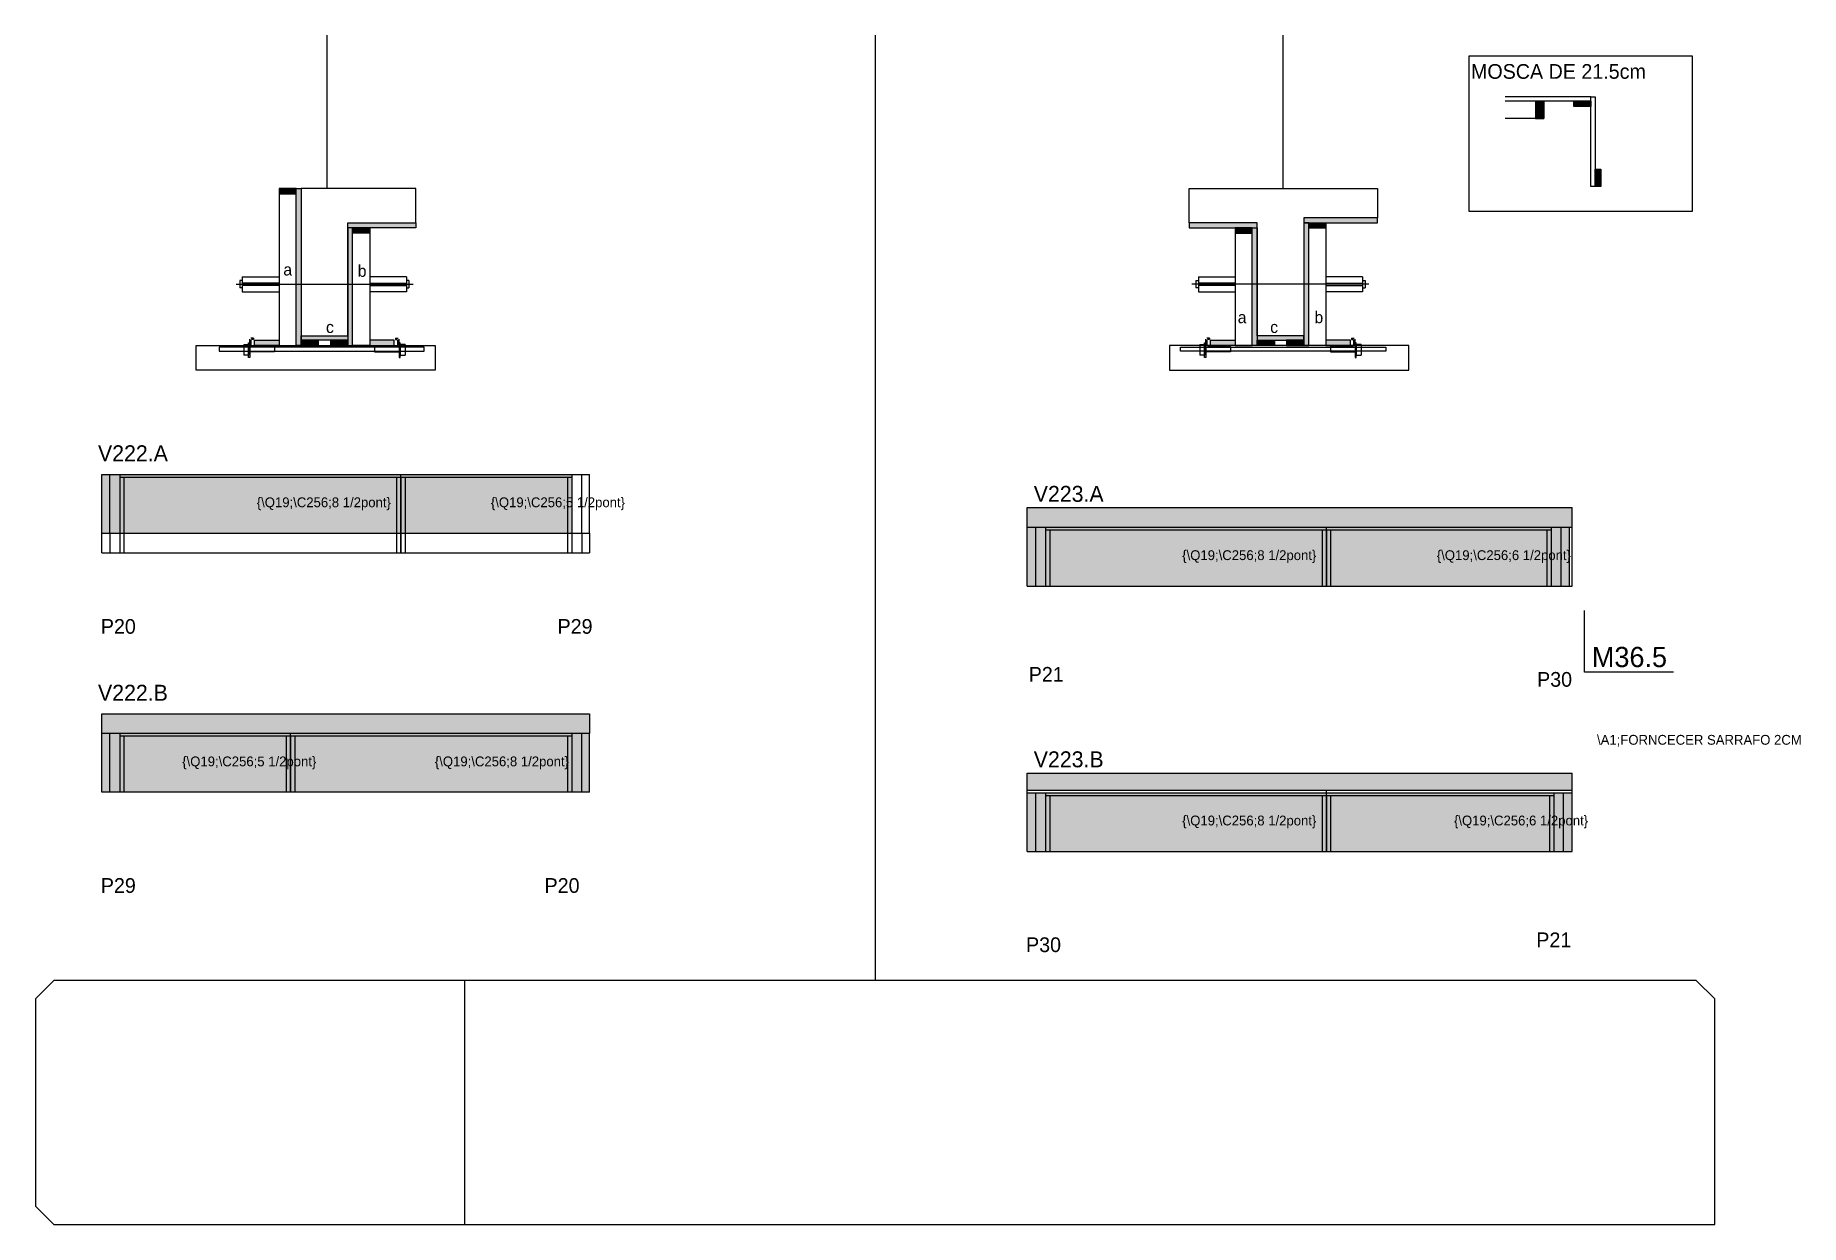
# Model space of a CAD drawing. Header units: metres. Extents: x 7552 to 8992, y 6005 to 6975.
import ezdxf

# ---------------------------------------------------------------- set-up
doc = ezdxf.new("R2010")
doc.units = ezdxf.units.M
for name, color, linetype in [('5', 7, 'Continuous'), ('barrote', 7, 'Continuous'), ('CONCRETO', 7, 'Continuous'), ('COTA', 7, 'Continuous'), ('Cotas', 7, 'Continuous'), ('detalhes', 7, 'Continuous'), ('Hachura', 7, 'Continuous'), ('Madeira', 7, 'Continuous'), ('NOMENCLATURA', 7, 'Continuous'), ('Painéis', 7, 'Continuous'), ('presilha', 7, 'Continuous'), ('REAPROVEITAMENTO', 7, 'Continuous'), ('SARR_2.2x7', 7, 'Continuous'), ('SARR_3.5x7', 7, 'Continuous'), ('SCO-___-LAJ', 7, 'Continuous'), ('TENSOR', 7, 'Continuous'), ('texto', 7, 'Continuous'), ('TEXTO PILAR', 7, 'Continuous'), ('Texto Seção', 7, 'Continuous')]:
    doc.layers.add(name, color=color, linetype=linetype)

msp = doc.modelspace()

# ---------------------------------------------------------------- hatches: boundary and pattern name
at = {"layer": 'COTA'}
h = msp.add_hatch(color=7, dxfattribs=at)
h.dxf.hatch_style = 1
h.paths.add_polyline_path([(8805.4, 6589.9), (8805.4, 6573.9), (8805.4, 6573.9), (8360.9, 6573.9), (8360.9, 6573.9), (8360.9, 6589.9), (8360.9, 6589.9), (8805.4, 6589.9)])
h = msp.add_hatch(color=7, dxfattribs=at)
h.dxf.hatch_style = 1
h.paths.add_polyline_path([(8003.9, 6405.7), (8003.9, 6421.7), (8003.9, 6421.7), (7605.9, 6421.7), (7605.9, 6421.7), (7605.9, 6405.7), (7605.9, 6405.7), (8003.9, 6405.7)])
h = msp.add_hatch(color=7, dxfattribs=at)
h.dxf.hatch_style = 1
h.paths.add_polyline_path([(8805.4, 6359.4), (8805.4, 6373.4), (8805.4, 6373.4), (8360.9, 6373.4), (8360.9, 6373.4), (8360.9, 6359.4), (8360.9, 6359.4), (8805.4, 6359.4)])
at = {"layer": 'Hachura'}
h = msp.add_hatch(color=7, dxfattribs=at)
h.dxf.hatch_style = 1
h.paths.add_polyline_path([(8782.4, 6921.3), (8775.4, 6921.3), (8775.4, 6907.3), (8782.4, 6907.3), (8782.4, 6921.3)])
h = msp.add_hatch(color=7, dxfattribs=at)
h.dxf.hatch_style = 1
h.paths.add_polyline_path([(8806.7, 6921.3), (8806.7, 6916.9), (8806.7, 6916.9), (8820.7, 6916.9), (8820.7, 6916.9), (8820.7, 6921.3), (8820.7, 6921.3), (8806.7, 6921.3), (8806.7, 6921.3)])
h = msp.add_hatch(color=7, dxfattribs=at)
h.dxf.hatch_style = 1
h.paths.add_polyline_path([(8824.3, 6851.9), (8828.7, 6851.9), (8828.7, 6851.9), (8828.7, 6865.9), (8828.7, 6865.9), (8824.3, 6865.9), (8824.3, 6865.9), (8824.3, 6851.9), (8824.3, 6851.9)])
h = msp.add_hatch(color=7, dxfattribs=at)
h.dxf.hatch_style = 1
h.paths.add_polyline_path([(7764.5, 6845.7), (7764.5, 6850.1), (7764.5, 6850.1), (7750.5, 6850.1), (7750.5, 6850.1), (7750.5, 6845.7), (7750.5, 6845.7), (7764.5, 6845.7)])
h = msp.add_hatch(color=7, dxfattribs=at)
h.dxf.hatch_style = 1
h.paths.add_polyline_path([(7764.5, 6850.1), (7768.5, 6850.1), (7768.5, 6850.1), (7768.5, 6722.1), (7768.5, 6722.1), (7764.5, 6722.1), (7764.5, 6722.1), (7764.5, 6850.1)])
h = msp.add_hatch(color=7, dxfattribs=at)
h.dxf.hatch_style = 1
h.paths.add_polyline_path([(7810.5, 6822.1), (7806.5, 6822.1), (7806.5, 6822.1), (7806.5, 6722.1), (7806.5, 6722.1), (7810.5, 6722.1), (7810.5, 6722.1), (7810.5, 6822.1)])
h = msp.add_hatch(color=7, dxfattribs=at)
h.dxf.hatch_style = 1
h.paths.add_polyline_path([(7806.5, 6818.1), (7806.5, 6822.1), (7806.5, 6822.1), (7862.1, 6822.1), (7862.1, 6822.1), (7862.1, 6818.1), (7862.1, 6818.1), (7806.5, 6818.1)])
h = msp.add_hatch(color=7, dxfattribs=at)
h.dxf.hatch_style = 1
h.paths.add_polyline_path([(7810.5, 6813.7), (7810.5, 6818.1), (7810.5, 6818.1), (7824.5, 6818.1), (7824.5, 6818.1), (7824.5, 6813.7), (7824.5, 6813.7), (7810.5, 6813.7)])
h = msp.add_hatch(color=7, dxfattribs=at)
h.dxf.hatch_style = 1
h.paths.add_polyline_path([(8548.5, 6818.1), (8548.5, 6822.1), (8548.5, 6822.1), (8492.9, 6822.1), (8492.9, 6822.1), (8492.9, 6818.1), (8492.9, 6818.1), (8548.5, 6818.1)])
h = msp.add_hatch(color=7, dxfattribs=at)
h.dxf.hatch_style = 1
h.paths.add_polyline_path([(8544.5, 6813.7), (8544.5, 6818.1), (8544.5, 6818.1), (8530.5, 6818.1), (8530.5, 6818.1), (8530.5, 6813.7), (8530.5, 6813.7), (8544.5, 6813.7)])
h = msp.add_hatch(color=7, dxfattribs=at)
h.dxf.hatch_style = 1
h.paths.add_polyline_path([(8544.5, 6822.1), (8548.5, 6822.1), (8548.5, 6822.1), (8548.5, 6722.1), (8548.5, 6722.1), (8544.5, 6722.1), (8544.5, 6722.1), (8544.5, 6822.1)])
h = msp.add_hatch(color=7, dxfattribs=at)
h.dxf.hatch_style = 1
h.paths.add_polyline_path([(8646.5, 6822.1), (8646.5, 6826.1), (8646.5, 6826.1), (8586.5, 6826.1), (8586.5, 6826.1), (8586.5, 6822.1), (8586.5, 6822.1), (8646.5, 6822.1)])
h = msp.add_hatch(color=7, dxfattribs=at)
h.dxf.hatch_style = 1
h.paths.add_polyline_path([(8590.5, 6822.1), (8586.5, 6822.1), (8586.5, 6822.1), (8586.5, 6722.1), (8586.5, 6722.1), (8590.5, 6722.1), (8590.5, 6722.1), (8590.5, 6822.1)])
h = msp.add_hatch(color=7, dxfattribs=at)
h.dxf.hatch_style = 1
h.paths.add_polyline_path([(8590.5, 6817.7), (8590.5, 6822.1), (8590.5, 6822.1), (8604.5, 6822.1), (8604.5, 6822.1), (8604.5, 6817.7), (8604.5, 6817.7), (8590.5, 6817.7)])
h = msp.add_hatch(color=7, dxfattribs=at)
h.dxf.hatch_style = 1
h.paths.add_polyline_path([(7730.5, 6722.1), (7730.5, 6726.5), (7730.5, 6726.5), (7750.5, 6726.5), (7750.5, 6726.5), (7750.5, 6722.1), (7750.5, 6722.1), (7730.5, 6722.1)])
h = msp.add_hatch(color=7, dxfattribs=at)
h.dxf.hatch_style = 1
h.paths.add_polyline_path([(7768.5, 6726.5), (7768.5, 6730.1), (7768.5, 6730.1), (7806.5, 6730.1), (7806.5, 6730.1), (7806.5, 6726.5), (7806.5, 6726.5), (7768.5, 6726.5)])
h = msp.add_hatch(color=7, dxfattribs=at)
h.dxf.hatch_style = 1
h.paths.add_polyline_path([(7768.5, 6722.1), (7768.5, 6726.5), (7768.5, 6726.5), (7782.5, 6726.5), (7782.5, 6726.5), (7782.5, 6722.1), (7782.5, 6722.1), (7768.5, 6722.1)])
h = msp.add_hatch(color=7, dxfattribs=at)
h.dxf.hatch_style = 1
h.paths.add_polyline_path([(7806.5, 6722.1), (7806.5, 6726.5), (7806.5, 6726.5), (7792.5, 6726.5), (7792.5, 6726.5), (7792.5, 6722.1), (7792.5, 6722.1), (7806.5, 6722.1)])
h = msp.add_hatch(color=7, dxfattribs=at)
h.dxf.hatch_style = 1
h.paths.add_polyline_path([(7844.5, 6722.1), (7844.5, 6726.5), (7844.5, 6726.5), (7824.5, 6726.5), (7824.5, 6726.5), (7824.5, 6722.1), (7824.5, 6722.1), (7844.5, 6722.1)])
h = msp.add_hatch(color=7, dxfattribs=at)
h.dxf.hatch_style = 1
h.paths.add_polyline_path([(8510.5, 6722.1), (8510.5, 6726.5), (8510.5, 6726.5), (8530.5, 6726.5), (8530.5, 6726.5), (8530.5, 6722.1), (8530.5, 6722.1), (8510.5, 6722.1)])
h = msp.add_hatch(color=7, dxfattribs=at)
h.dxf.hatch_style = 1
h.paths.add_polyline_path([(8586.5, 6726.5), (8586.5, 6730.1), (8586.5, 6730.1), (8548.5, 6730.1), (8548.5, 6730.1), (8548.5, 6726.5), (8548.5, 6726.5), (8586.5, 6726.5)])
h = msp.add_hatch(color=7, dxfattribs=at)
h.dxf.hatch_style = 1
h.paths.add_polyline_path([(8548.5, 6722.1), (8548.5, 6726.5), (8548.5, 6726.5), (8562.5, 6726.5), (8562.5, 6726.5), (8562.5, 6722.1), (8562.5, 6722.1), (8548.5, 6722.1)])
h = msp.add_hatch(color=7, dxfattribs=at)
h.dxf.hatch_style = 1
h.paths.add_polyline_path([(8586.5, 6722.1), (8586.5, 6726.5), (8586.5, 6726.5), (8572.5, 6726.5), (8572.5, 6726.5), (8572.5, 6722.1), (8572.5, 6722.1), (8586.5, 6722.1)])
h = msp.add_hatch(color=7, dxfattribs=at)
h.dxf.hatch_style = 1
h.paths.add_polyline_path([(8624.5, 6722.1), (8624.5, 6726.5), (8624.5, 6726.5), (8604.5, 6726.5), (8604.5, 6726.5), (8604.5, 6722.1), (8604.5, 6722.1), (8624.5, 6722.1)])
at = {"layer": 'REAPROVEITAMENTO'}
h = msp.add_hatch(color=7, dxfattribs=at)
h.dxf.hatch_style = 1
h.paths.add_polyline_path([(7849.9, 6617), (7605.9, 6617), (7605.9, 6617), (7605.9, 6569), (7605.9, 6569), (7849.9, 6569), (7849.9, 6569), (7849.9, 6617)])
h = msp.add_hatch(color=7, dxfattribs=at)
h.dxf.hatch_style = 1
h.paths.add_polyline_path([(7988.9, 6617), (7849.9, 6617), (7849.9, 6617), (7849.9, 6569), (7849.9, 6569), (7988.9, 6569), (7988.9, 6569), (7988.9, 6617), (7988.9, 6617)])
h = msp.add_hatch(color=7, dxfattribs=at)
h.dxf.hatch_style = 1
h.paths.add_polyline_path([(8360.9, 6525.9), (8803.4, 6525.9), (8803.4, 6525.9), (8803.4, 6573.9), (8803.4, 6573.9), (8360.9, 6573.9), (8360.9, 6573.9), (8360.9, 6525.9)])
h = msp.add_hatch(color=7, dxfattribs=at)
h.dxf.hatch_style = 1
h.paths.add_polyline_path([(7605.9, 6357.7), (7759.9, 6357.7), (7759.9, 6357.7), (7759.9, 6405.7), (7759.9, 6405.7), (7605.9, 6405.7), (7605.9, 6405.7), (7605.9, 6357.7)])
h = msp.add_hatch(color=7, dxfattribs=at)
h.dxf.hatch_style = 1
h.paths.add_polyline_path([(7759.9, 6357.7), (8003.9, 6357.7), (8003.9, 6357.7), (8003.9, 6405.7), (8003.9, 6405.7), (7759.9, 6405.7), (7759.9, 6405.7), (7759.9, 6357.7), (7759.9, 6357.7)])
h = msp.add_hatch(color=7, dxfattribs=at)
h.dxf.hatch_style = 1
h.paths.add_polyline_path([(8360.9, 6309.4), (8805.4, 6309.4), (8805.4, 6309.4), (8805.4, 6357.4), (8805.4, 6357.4), (8360.9, 6357.4), (8360.9, 6357.4), (8360.9, 6309.4)])

# ---------------------------------------------------------------- linework, layer by layer
at = {"color": 7, "lineweight": 25}
for p, q in [((7718.5, 6775), (7718.5, 6769)), ((7720.5, 6775), (7718.5, 6775)), ((7720.5, 6769), (7718.5, 6769)), ((7720.5, 6778), (7720.5, 6766)), ((7720.5, 6778), (7750.5, 6778)), ((7750.5, 6773), (7720.5, 6773)), ((7750.5, 6771), (7720.5, 6771)), ((7854.5, 6778), (7824.5, 6778)), ((7824.5, 6773), (7854.5, 6773)), ((7824.5, 6771), (7854.5, 6771)), ((7854.5, 6778), (7854.5, 6766)), ((7856.5, 6775), (7854.5, 6775)), ((7854.5, 6769), (7856.5, 6769)), ((7856.5, 6775), (7856.5, 6769)), ((8498.5, 6775), (8498.5, 6769)), ((8498.5, 6775), (8500.5, 6775)), ((8500.5, 6769), (8498.5, 6769)), ((8500.5, 6778), (8500.5, 6766)), ((8500.5, 6778), (8530.5, 6778)), ((8530.5, 6773), (8500.5, 6773)), ((8530.5, 6771), (8500.5, 6771)), ((8634.5, 6778), (8604.5, 6778)), ((8604.5, 6773), (8634.5, 6773)), ((8604.5, 6771), (8634.5, 6771)), ((8634.5, 6778), (8634.5, 6766)), ((8634.5, 6775), (8636.5, 6775)), ((8634.5, 6769), (8636.5, 6769)), ((8636.5, 6775), (8636.5, 6769)), ((7720.5, 6766), (7750.5, 6766)), ((7854.5, 6766), (7824.5, 6766)), ((8500.5, 6766), (8530.5, 6766)), ((8634.5, 6766), (8604.5, 6766)), ((7902.2, 6005.1), (7902.2, 6204.3))]:
    msp.add_line(p, q, dxfattribs=at)
msp.add_lwpolyline([(8921.7, 6005.1), (8921.7, 6189.3), (8906.7, 6204.3), (7566.7, 6204.3), (7551.7, 6189.3), (7551.7, 6020.1), (7566.7, 6005.1), (8921.7, 6005.1)], dxfattribs=at)
at = {"layer": 'barrote', "color": 7, "lineweight": 25}
for points in [[(7878, 6702.1), (7682.8, 6702.1), (7682.8, 6722.1), (7878, 6722.1)], [(8477, 6702.1), (8672.2, 6702.1), (8672.2, 6722.1), (8477, 6722.1)]]:
    msp.add_lwpolyline(points, close=True, dxfattribs=at)
at = {"layer": 'CONCRETO', "color": 7, "lineweight": 25}
for points in [[(7862.1, 6822.1), (7862.1, 6850.1), (7768.5, 6850.1), (7768.5, 6822.1), (7768.5, 6822.1), (7768.5, 6730.1), (7806.5, 6730.1), (7806.5, 6822.1)], [(8492.9, 6822.1), (8492.9, 6850.1), (8646.5, 6850.1), (8646.5, 6826.1), (8586.5, 6826.1), (8586.5, 6730.1), (8548.5, 6730.1), (8548.5, 6822.1)]]:
    msp.add_lwpolyline(points, close=True, dxfattribs=at)
at = {"layer": 'COTA', "color": 7, "lineweight": 25}
for p, q in [((8236.7, 6975.1), (8236.7, 6204.3)), ((8360.9, 6589.9), (8805.4, 6589.9)), ((8360.9, 6573.9), (8360.9, 6589.9)), ((8805.4, 6573.9), (8805.4, 6589.9)), ((7605.9, 6405.7), (7605.9, 6421.7)), ((7605.9, 6421.7), (8003.9, 6421.7)), ((8003.9, 6421.7), (8003.9, 6405.7)), ((8360.9, 6373.4), (8805.4, 6373.4)), ((8360.9, 6359.4), (8360.9, 6373.4)), ((8805.4, 6359.4), (8805.4, 6373.4))]:
    msp.add_line(p, q, dxfattribs=at)
at = {"layer": 'Cotas', "color": 7, "lineweight": 25}
msp.add_lwpolyline([(8721.4, 6958.3), (8903.3, 6958.3), (8903.3, 6831.4), (8721.4, 6831.4)], close=True, dxfattribs=at)
at = {"layer": 'Defpoints', "color": 7, "lineweight": 25}
for p, q in [((7789.7, 6850.1), (7789.7, 6975.1)), ((8569.7, 6850.1), (8569.7, 6975.1))]:
    msp.add_line(p, q, dxfattribs=at)
at = {"layer": 'Madeira', "color": 7, "lineweight": 25}
msp.add_lwpolyline([(8782.4, 6921.3), (8782.4, 6907.3), (8750.9, 6907.3)], dxfattribs=at)
for points in [[(8782.4, 6907.3), (8782.4, 6921.3), (8775.4, 6921.3), (8775.4, 6907.3)], [(8806.7, 6921.3), (8820.7, 6921.3), (8820.7, 6916.9), (8806.7, 6916.9)], [(8824.3, 6851.9), (8824.3, 6865.9), (8828.7, 6865.9), (8828.7, 6851.9)], [(7764.5, 6845.7), (7764.5, 6850.1), (7750.5, 6850.1), (7750.5, 6845.7)], [(7764.5, 6850.1), (7750.5, 6850.1), (7750.5, 6722.1), (7764.5, 6722.1)], [(7810.5, 6813.7), (7810.5, 6818.1), (7824.5, 6818.1), (7824.5, 6813.7)], [(7810.5, 6818.1), (7824.5, 6818.1), (7824.5, 6722.1), (7810.5, 6722.1)], [(8544.5, 6813.7), (8544.5, 6818.1), (8530.5, 6818.1), (8530.5, 6813.7)], [(8544.5, 6818.1), (8530.5, 6818.1), (8530.5, 6722.1), (8544.5, 6722.1)], [(8590.5, 6817.7), (8590.5, 6822.1), (8604.5, 6822.1), (8604.5, 6817.7)], [(8590.5, 6822.1), (8604.5, 6822.1), (8604.5, 6722.1), (8590.5, 6722.1)], [(7730.5, 6722.1), (7730.5, 6726.5), (7750.5, 6726.5), (7750.5, 6722.1)], [(7768.5, 6722.1), (7768.5, 6726.5), (7782.5, 6726.5), (7782.5, 6722.1)], [(7806.5, 6722.1), (7806.5, 6726.5), (7792.5, 6726.5), (7792.5, 6722.1)], [(7844.5, 6722.1), (7844.5, 6726.5), (7824.5, 6726.5), (7824.5, 6722.1)], [(8510.5, 6722.1), (8510.5, 6726.5), (8530.5, 6726.5), (8530.5, 6722.1)], [(8548.5, 6722.1), (8548.5, 6726.5), (8562.5, 6726.5), (8562.5, 6722.1)], [(8586.5, 6722.1), (8586.5, 6726.5), (8572.5, 6726.5), (8572.5, 6722.1)], [(8624.5, 6722.1), (8624.5, 6726.5), (8604.5, 6726.5), (8604.5, 6722.1)]]:
    msp.add_lwpolyline(points, close=True, dxfattribs=at)
at = {"layer": 'NOMENCLATURA', "color": 7, "lineweight": 25}
for p, q in [((8815.6, 6455.6), (8815.6, 6506)), ((8888, 6455.6), (8815.6, 6455.6))]:
    msp.add_line(p, q, dxfattribs=at)
at = {"layer": 'Painéis', "color": 7, "lineweight": 25}
for p, q in [((8820.7, 6924.9), (8750.9, 6924.9)), ((8820.7, 6921.3), (8750.9, 6921.3)), ((7605.9, 6617), (8003.9, 6617)), ((7605.9, 6569), (7605.9, 6617)), ((7849.9, 6553), (7849.9, 6617)), ((8003.9, 6569), (8003.9, 6617)), ((7605.9, 6569), (8003.9, 6569)), ((7605.9, 6553), (7605.9, 6569)), ((8003.9, 6569), (8003.9, 6553)), ((8360.9, 6573.9), (8805.4, 6573.9)), ((8360.9, 6525.9), (8360.9, 6573.9)), ((8604.9, 6525.9), (8604.9, 6573.9)), ((8803.4, 6525.9), (8803.4, 6573.9)), ((8805.4, 6525.9), (8805.4, 6573.9)), ((7605.9, 6553), (8003.9, 6553)), ((8360.9, 6525.9), (8805.4, 6525.9)), ((8003.9, 6405.7), (7605.9, 6405.7)), ((7605.9, 6357.7), (7605.9, 6405.7)), ((7759.9, 6357.7), (7759.9, 6405.7)), ((8003.9, 6357.7), (8003.9, 6405.7)), ((8003.9, 6357.7), (7605.9, 6357.7)), ((8360.9, 6357.4), (8805.4, 6357.4)), ((8360.9, 6309.4), (8360.9, 6357.4)), ((8604.9, 6309.4), (8604.9, 6357.4)), ((8805.4, 6309.4), (8805.4, 6357.4)), ((8360.9, 6309.4), (8805.4, 6309.4))]:
    msp.add_line(p, q, dxfattribs=at)
for points in [[(8820.7, 6924.9), (8824.3, 6924.9), (8824.3, 6851.9), (8820.7, 6851.9)], [(7764.5, 6850.1), (7768.5, 6850.1), (7768.5, 6722.1), (7764.5, 6722.1)], [(7806.5, 6818.1), (7806.5, 6822.1), (7862.1, 6822.1), (7862.1, 6818.1)], [(7810.5, 6818.1), (7806.5, 6818.1), (7806.5, 6722.1), (7810.5, 6722.1)], [(8548.5, 6818.1), (8548.5, 6822.1), (8492.9, 6822.1), (8492.9, 6818.1)], [(8544.5, 6818.1), (8548.5, 6818.1), (8548.5, 6722.1), (8544.5, 6722.1)], [(8646.5, 6822.1), (8646.5, 6826.1), (8586.5, 6826.1), (8586.5, 6822.1)], [(8590.5, 6822.1), (8586.5, 6822.1), (8586.5, 6722.1), (8590.5, 6722.1)], [(7768.5, 6726.5), (7768.5, 6730.1), (7806.5, 6730.1), (7806.5, 6726.5)], [(8586.5, 6726.5), (8586.5, 6730.1), (8548.5, 6730.1), (8548.5, 6726.5)]]:
    msp.add_lwpolyline(points, close=True, dxfattribs=at)
at = {"layer": 'presilha', "color": 7, "lineweight": 25}
for p, q in [((7726.7, 6721.2), (7726.7, 6727.3)), ((7729.7, 6728.1), (7727.4, 6728.1)), ((7727.7, 6721.8), (7727.7, 6726.7)), ((7729.7, 6727.1), (7728, 6727.1)), ((7729.7, 6728.1), (7729.7, 6727.1)), ((7845.4, 6728.1), (7845.4, 6727.1)), ((7845.4, 6728.1), (7847.6, 6728.1)), ((7845.4, 6727.1), (7847, 6727.1)), ((7847.4, 6721.8), (7847.4, 6726.7)), ((7848.4, 6721.2), (7848.4, 6727.3)), ((8506.6, 6721.2), (8506.6, 6727.3)), ((8509.6, 6728.1), (8507.4, 6728.1)), ((8507.6, 6721.8), (8507.6, 6726.7)), ((8509.6, 6727.1), (8508, 6727.1)), ((8509.6, 6728.1), (8509.6, 6727.1)), ((8625.3, 6728.1), (8625.3, 6727.1)), ((8625.3, 6728.1), (8627.6, 6728.1)), ((8625.3, 6727.1), (8627, 6727.1)), ((8627.3, 6721.8), (8627.3, 6726.7)), ((8628.3, 6721.2), (8628.3, 6727.3)), ((7721.7, 6722.8), (7725.7, 6722.8)), ((7721.7, 6722.8), (7721.7, 6714.1)), ((7725.7, 6714.1), (7721.7, 6714.1)), ((7725.7, 6724.4), (7726.7, 6724.4)), ((7725.7, 6712.4), (7725.7, 6724.4)), ((7725.7, 6722.8), (7725.7, 6714.1)), ((7726.7, 6712.4), (7725.7, 6712.4)), ((7726.7, 6724.4), (7726.7, 6712.4)), ((7746.7, 6716.8), (7726.7, 6716.8)), ((7746.7, 6721.4), (7728, 6721.4)), ((7746.7, 6721.4), (7746.7, 6716.8)), ((7828.4, 6721.4), (7828.4, 6716.8)), ((7828.4, 6721.4), (7847, 6721.4)), ((7828.4, 6716.8), (7848.4, 6716.8)), ((7849.4, 6724.4), (7848.4, 6724.4)), ((7848.4, 6724.4), (7848.4, 6712.4)), ((7848.4, 6712.4), (7849.4, 6712.4)), ((7849.4, 6712.4), (7849.4, 6724.4)), ((7853.4, 6722.8), (7849.4, 6722.8)), ((7849.4, 6722.8), (7849.4, 6714.1)), ((7849.4, 6714.1), (7853.4, 6714.1)), ((7853.4, 6722.8), (7853.4, 6714.1)), ((8501.6, 6722.8), (8505.6, 6722.8)), ((8501.6, 6722.8), (8501.6, 6714.1)), ((8505.6, 6714.1), (8501.6, 6714.1)), ((8505.6, 6724.4), (8506.6, 6724.4)), ((8505.6, 6712.4), (8505.6, 6724.4)), ((8505.6, 6722.8), (8505.6, 6714.1)), ((8506.6, 6712.4), (8505.6, 6712.4)), ((8506.6, 6724.4), (8506.6, 6712.4)), ((8526.6, 6716.8), (8506.6, 6716.8)), ((8526.6, 6721.4), (8508, 6721.4)), ((8526.6, 6721.4), (8526.6, 6716.8)), ((8608.3, 6721.4), (8608.3, 6716.8)), ((8608.3, 6721.4), (8627, 6721.4)), ((8608.3, 6716.8), (8628.3, 6716.8)), ((8629.3, 6724.4), (8628.3, 6724.4)), ((8628.3, 6724.4), (8628.3, 6712.4)), ((8628.3, 6712.4), (8629.3, 6712.4)), ((8629.3, 6712.4), (8629.3, 6724.4)), ((8633.3, 6722.8), (8629.3, 6722.8)), ((8629.3, 6722.8), (8629.3, 6714.1)), ((8629.3, 6714.1), (8633.3, 6714.1)), ((8633.3, 6722.8), (8633.3, 6714.1))]:
    msp.add_line(p, q, dxfattribs=at)
at = {"layer": 'SARR_2.2x7', "color": 7, "lineweight": 25}
for p, q in [((7612.5, 6569), (7612.5, 6617)), ((7620.5, 6614.8), (7849.9, 6614.8)), ((7849.9, 6614.8), (7989.4, 6614.8)), ((7997.4, 6569), (7997.4, 6617)), ((7612.5, 6569), (7612.5, 6553)), ((7997.4, 6569), (7997.4, 6553)), ((8367.9, 6525.9), (8367.9, 6573.9)), ((8375.9, 6571.7), (8604.9, 6571.7)), ((8604.9, 6571.7), (8788.4, 6571.7)), ((8796.4, 6525.9), (8796.4, 6573.9)), ((7612.5, 6357.7), (7612.5, 6405.7)), ((7759.9, 6403.5), (7620.5, 6403.5)), ((7989.4, 6403.5), (7759.9, 6403.5)), ((7997.4, 6357.7), (7997.4, 6405.7)), ((8360.9, 6359.4), (8604.9, 6359.4)), ((8360.9, 6357.4), (8360.9, 6359.4)), ((8367.9, 6309.4), (8367.9, 6357.4)), ((8375.9, 6355.2), (8604.9, 6355.2)), ((8604.9, 6359.4), (8805.4, 6359.4)), ((8604.9, 6357.4), (8604.9, 6359.4)), ((8604.9, 6355.2), (8790.4, 6355.2)), ((8798.4, 6309.4), (8798.4, 6357.4)), ((8805.4, 6357.4), (8805.4, 6359.4))]:
    msp.add_line(p, q, dxfattribs=at)
at = {"layer": 'SARR_3.5x7', "color": 7, "lineweight": 25}
for p, q in [((7620.5, 6617), (7620.5, 6553)), ((7624, 6614.8), (7624, 6553)), ((7846.4, 6614.8), (7846.4, 6553)), ((7849.9, 6614.8), (7849.9, 6553)), ((7853.4, 6614.8), (7853.4, 6553)), ((7985.9, 6614.8), (7985.9, 6553)), ((7989.4, 6617), (7989.4, 6553)), ((7846.4, 6569), (7849.9, 6569)), ((7849.9, 6569), (7853.4, 6569)), ((8375.9, 6573.9), (8375.9, 6525.9)), ((8379.4, 6571.7), (8379.4, 6525.9)), ((8601.4, 6571.7), (8601.4, 6525.9)), ((8604.9, 6571.7), (8604.9, 6525.9)), ((8608.4, 6571.7), (8608.4, 6525.9)), ((8784.9, 6571.7), (8784.9, 6525.9)), ((8788.4, 6573.9), (8788.4, 6525.9)), ((8375.9, 6525.9), (8379.4, 6525.9)), ((8601.4, 6525.9), (8604.9, 6525.9)), ((8604.9, 6525.9), (8608.4, 6525.9)), ((8784.9, 6525.9), (8788.4, 6525.9)), ((7620.5, 6405.7), (7620.5, 6357.7)), ((7624, 6403.5), (7624, 6357.7)), ((7756.4, 6403.5), (7756.4, 6357.7)), ((7759.9, 6403.5), (7759.9, 6357.7)), ((7763.4, 6403.5), (7763.4, 6357.7)), ((7985.9, 6403.5), (7985.9, 6357.7)), ((7989.4, 6405.7), (7989.4, 6357.7)), ((7759.9, 6357.7), (7756.4, 6357.7)), ((7763.4, 6357.7), (7759.9, 6357.7)), ((8375.9, 6357.4), (8375.9, 6309.4)), ((8379.4, 6355.2), (8379.4, 6309.4)), ((8601.4, 6355.2), (8601.4, 6309.4)), ((8604.9, 6355.2), (8604.9, 6309.4)), ((8608.4, 6355.2), (8608.4, 6309.4)), ((8786.9, 6355.2), (8786.9, 6309.4)), ((8790.4, 6357.4), (8790.4, 6309.4)), ((8375.9, 6309.4), (8379.4, 6309.4)), ((8601.4, 6309.4), (8604.9, 6309.4)), ((8604.9, 6309.4), (8608.4, 6309.4)), ((8786.9, 6309.4), (8790.4, 6309.4))]:
    msp.add_line(p, q, dxfattribs=at)
at = {"layer": 'SCO-___-LAJ', "color": 7, "lineweight": 25}
for points in [[(7869, 6720.7), (7701.7, 6720.7), (7701.7, 6717.5), (7869, 6717.5)], [(8486, 6720.7), (8653.3, 6720.7), (8653.3, 6717.5), (8486, 6717.5)]]:
    msp.add_lwpolyline(points, close=True, dxfattribs=at)
at = {"layer": 'TENSOR', "color": 7, "lineweight": 25}
for p, q in [((7715.5, 6772), (7859.8, 6772)), ((8639.5, 6772), (8495.2, 6772))]:
    msp.add_line(p, q, dxfattribs=at)

# ---------------------------------------------------------------- texts
at = {"color": 7, "lineweight": 25}
msp.add_text('\\A1;FORNCECER SARRAFO 2CM', height=8, dxfattribs=at).set_placement((8825.7, 6396.5))
at = {"layer": '5', "color": 7, "lineweight": 25}
for s, p in [('P20', (7605.1, 6487)), ('P29', (7977.7, 6487)), ('P21', (8362.1, 6447.9)), ('P30', (8776.8, 6443.8)), ('P29', (7605.1, 6275.7)), ('P20', (7967.1, 6275.7)), ('P30', (8359.9, 6227.4)), ('P21', (8776.2, 6231.4))]:
    msp.add_text(s, height=12, dxfattribs=at).set_placement(p)
at = {"layer": 'detalhes', "color": 7, "lineweight": 25}
for s, p in [('a', (7754, 6779.2)), ('b', (7814.7, 6778.1)), ('a', (8532.6, 6740.3)), ('b', (8595.2, 6740.3)), ('c', (7788.8, 6732.3)), ('c', (8559.1, 6732.3))]:
    msp.add_text(s, height=9.6, dxfattribs=at).set_placement(p)
at = {"layer": 'NOMENCLATURA', "color": 7, "lineweight": 25}
msp.add_text('M36.5', height=16.5, dxfattribs=at).set_placement((8821.5, 6459.8))
at = {"layer": 'texto', "color": 7, "lineweight": 25}
for s, p in [('{\\Q19;\\C256;8 1/2pont}', (7732.3, 6590.2)), ('{\\Q19;\\C256;5 1/2pont}', (7923.3, 6590.2)), ('{\\Q19;\\C256;8 1/2pont}', (8487.3, 6547.1)), ('{\\Q19;\\C256;6 1/2pont}', (8695, 6547.1)), ('{\\Q19;\\C256;5 1/2pont}', (7671.5, 6378.9)), ('{\\Q19;\\C256;8 1/2pont}', (7877.6, 6378.9)), ('{\\Q19;\\C256;8 1/2pont}', (8487.3, 6330.7)), ('{\\Q19;\\C256;6 1/2pont}', (8709, 6330.7))]:
    msp.add_text(s, height=8, dxfattribs=at).set_placement(p)
at = {"layer": 'TEXTO PILAR', "color": 7, "lineweight": 25}
msp.add_text('MOSCA DE 21.5cm', height=12, dxfattribs=at).set_placement((8722.9, 6939.6))
at = {"layer": 'Texto Seção', "color": 7, "lineweight": 25}
for s, p in [('V222.A', (7602.8, 6627.7)), ('V223.A', (8366.2, 6594.6)), ('V222.B', (7602.8, 6432.4)), ('V223.B', (8366.2, 6378.1))]:
    msp.add_text(s, height=13, dxfattribs=at).set_placement(p)

doc.saveas('drawing.dxf')
